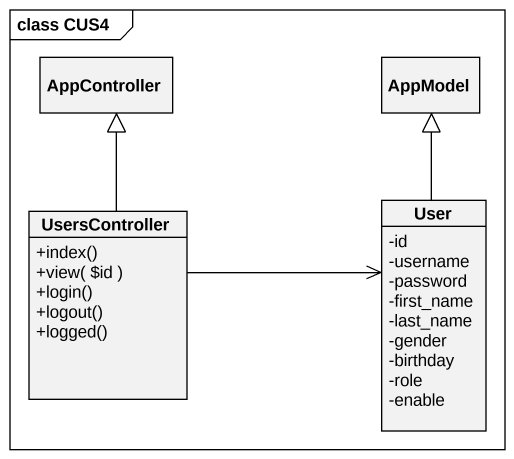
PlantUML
@startuml
mainframe class CUS4
hide circle
hide empty members
skinparam classAttributeIconSize 0
class AppController
class AppModel
class UsersController {
  +index()
  +view( ~$id )
  +login()
  +logout()
  +logged()
}
class User {
  -id
  -username
  -password
  -first_name
  -last_name
  -gender
  -birthday
  -role
  -enable
}
UsersController -up-|> AppController
UsersController -right-> User
User -up-|> AppModel
@enduml
